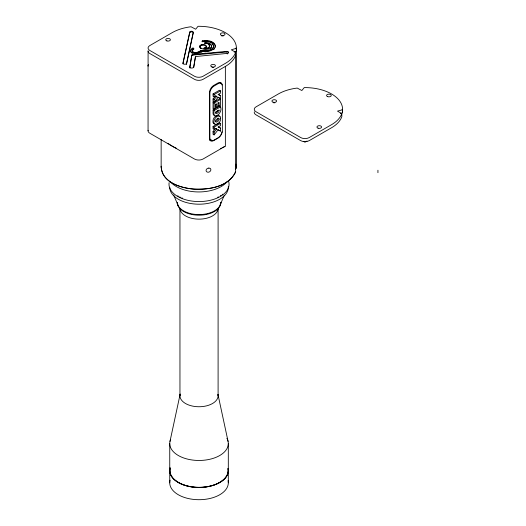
<?xml version="1.0" encoding="UTF-8"?>
<svg xmlns="http://www.w3.org/2000/svg" width="526" height="526" viewBox="0 0 526 526"><rect width="100%" height="100%" fill="white"/><g stroke="black" fill="none" stroke-linecap="round" stroke-linejoin="round"><path stroke-width="0.79" d="M148.089 51.41L148.089 66.118A6.01 3.465 0 0 1 148.556 64.415M235.641 52.304L235.628 52.357A37.616 21.717 0 0 1 225.864 63.081L203.016 76.277A6.01 3.465 0 0 1 194.521 76.277L149.825 50.47A6.01 3.465 0 0 1 149.825 45.565L172.508 32.467A37.616 21.717 0 0 1 191.023 26.76L195.665 29.226L198.052 26.3A37.616 21.717 0 0 1 236.384 48.293L231.315 49.812L235.641 52.304L235.641 171.851C228.652 186.691 209.519 189.741 194.751 189.156C181.444 188.275 161.817 182.713 161.186 166.611M342.571 109.737L342.577 109.592A37.616 21.717 0 0 0 304.252 87.605L301.852 90.531L297.216 88.066A37.616 21.717 0 0 0 278.701 93.766L256.017 106.863A6.01 3.465 0 0 0 256.017 111.768L300.714 137.575A6.01 3.465 0 0 0 309.209 137.575L332.057 124.379A37.616 21.717 0 0 0 341.821 113.655L337.501 111.117L342.571 109.737L342.571 112.801L340.401 113.392M342.571 112.801L342.577 112.656A37.616 21.717 0 0 0 342.189 109.257M161.219 166.203C161.272 182.279 180.859 188.13 194.055 189.11C209.013 189.86 228.527 186.901 235.641 171.857L235.155 172.166M190.017 68.104A1.933 1.118 0 0 1 189.794 67.427L191.773 55.177A1.335 0.769 0 0 1 192.812 54.454L226.272 51.423A1.775 1.026 0 0 1 228.58 52.1A1.775 1.026 0 0 1 227.258 53.389L196.139 56.506A0.75 0.434 0 0 0 195.363 56.953L193.627 67.703L195.363 57.571A0.75 0.434 0 0 1 195.409 57.406M189.794 67.427L191.773 55.177M217.968 110.361L217.389 111.716L215.568 112.939M200.011 47.504A5.904 3.406 0 0 1 199.847 47.084L200.018 45.663A2.768 1.598 0 0 1 201.57 44.697A4.011 2.314 0 0 1 202.898 44.513A3.117 1.795 0 0 1 206.251 45.966A3.117 1.795 0 0 1 204.062 48.03L204.062 48.642A3.117 1.795 0 0 0 204.43 48.57M199.847 47.084L200.018 45.663M186.566 63.324L193.22 32.441A1.775 1.026 0 0 0 191.832 31.258A1.775 1.026 0 0 0 189.741 32.02L182.969 62.995A1.821 1.052 0 0 0 184.481 64.238A1.821 1.052 0 0 0 186.566 63.324L186.566 63.935L193.22 33.053A1.775 1.026 0 0 0 191.832 31.869A1.775 1.026 0 0 0 189.741 32.632L182.969 63.613A1.821 1.052 0 0 0 182.943 63.883M169.977 441.439L180.109 394.355M235.628 55.421L235.641 55.375A37.616 21.717 0 0 1 225.864 66.144L203.016 79.341A6.01 3.465 0 0 1 194.521 79.341L149.825 53.534A6.01 3.465 0 0 1 148.108 50.647M220.118 205.133L224.286 195.205M214.121 102.353L214.121 99.552L216.745 96.488L215.68 95.929L213.063 98.934L213.063 101.735L214.121 102.353L218.093 97.257M214.121 134.886L214.121 132.092L216.745 129.028L215.68 128.41L213.063 131.474L213.063 134.275L214.121 134.886L218.093 129.791L220.493 131.092L220.493 128.068L218.231 126.957M235.464 169.155L236.378 167.978L235.924 164.165M193.542 48.839L192.924 49.529A3.373 1.946 0 0 0 193.575 52.12A3.373 1.946 0 0 0 198.105 51.989L200.886 50.634A4.668 2.696 0 0 1 203.2 50.378L203.726 50.384A7.857 4.537 0 0 0 213.556 45.815A7.857 4.537 0 0 0 203.135 41.705L203.016 41.718A0.828 0.48 0 0 1 202.135 41.376A0.828 0.48 0 0 1 202.556 40.818L204.673 40.522A9.461 5.464 0 0 1 213.944 43.145A9.461 5.464 0 0 1 213.536 49.102L212.083 50.036A8.725 5.036 0 0 1 205.041 51.469L204.989 51.463A5.109 2.946 0 0 0 200.044 52.39L198.282 53.126A5.043 2.913 0 0 1 192.266 52.738A5.043 2.913 0 0 1 191.221 49.293L192.345 48.234A0.802 0.467 0 0 1 193.542 48.142A0.802 0.467 0 0 1 193.542 48.839L193.542 49.457M191.089 52.39A5.043 2.913 0 0 1 191.221 49.911L192.345 48.846A0.802 0.467 0 0 1 193.305 48.675L193.325 48.681A0.802 0.467 0 0 1 193.805 49.181M216.745 96.488L215.68 95.877L214.121 96.823L213.063 96.212L213.063 93.937L219.434 90.262L220.493 90.873L220.493 93.148L218.086 94.535L220.493 95.528L220.493 98.553L217.632 96.968M213.063 93.937L214.121 94.549L220.493 90.873M215.759 103.911L215.759 106.745L216.824 107.357L216.824 103.819L215.568 104.542L215.568 108.468L214.121 109.303L213.063 108.685L213.063 102.485L219.434 98.809L220.493 99.421L220.493 105.509L219.132 106.298L218.073 105.687M213.063 102.485L214.121 103.096L220.493 99.421M218.119 103.07L219.132 102.485L219.132 106.298M216.824 107.357L218.119 106.607L218.073 102.636M214.687 115.503C212.044 115.398 213.438 111.433 213.063 109.941L219.434 106.265L220.493 106.877C223.432 112.722 212.116 122.078 214.121 110.552L220.493 106.877M216.745 129.028L215.68 128.462L214.121 129.363L213.063 128.752L213.063 126.477L219.434 122.801L220.493 123.413L220.493 125.688L218.086 127.075L220.493 128.068M213.063 126.477L214.121 127.088L220.493 123.413M224.99 146.353L203.016 159.036A6.01 3.465 0 0 1 194.521 159.036L149.825 133.229A6.01 3.465 0 0 1 148.108 130.343M307 141.04L304.962 142.217L303.581 141.422M192.812 50.246A3.373 1.946 0 0 0 193.66 52.771A3.373 1.946 0 0 0 198.105 52.6L200.886 51.246A4.668 2.696 0 0 1 203.2 50.989L203.726 51.002A7.857 4.537 0 0 0 212.037 49.293A7.857 4.537 0 0 0 212.373 44.204M215.417 121.513L217.396 120.23A1.644 0.947 -60 0 0 217.948 119.238L217.948 117.975M234.208 52.087L236.384 51.357A37.616 21.717 0 0 0 235.99 47.958M202.109 41.81A0.828 0.48 0 0 1 202.556 41.429L204.673 41.133A9.461 5.464 0 0 1 215.167 47.399M191.773 55.795A1.335 0.769 0 0 1 192.812 55.066L226.272 52.035A1.775 1.026 0 0 1 228.626 52.837M214.845 123.965C212.077 124.011 212.82 119.935 213.74 118.317A4.169 2.406 -60 0 1 214.779 116.917C215.844 115.799 218.382 114.175 219.322 116.207M204.752 43.382A0.743 0.427 0 0 1 205.16 43.171L205.16 42.56L205.896 42.547A5.904 3.406 0 0 1 211.583 45.867A5.904 3.406 0 0 1 206.212 49.352A5.904 3.406 0 0 1 199.847 46.472M205.16 43.171L205.896 43.165A5.904 3.406 0 0 1 211.347 47.537M218.231 94.417L220.493 95.528M217.632 129.501L220.493 131.092M219.434 97.941L220.493 98.553M213.063 98.934L214.121 99.552M213.063 109.941L214.121 110.552M213.063 131.474L214.121 132.092M173.652 194.929L177.939 205.133M235.99 164.434L236.371 167.985L236.371 48.431M217.948 394.355L228.08 441.439M377.938 170.24L377.938 172.692M341.834 113.616L341.834 116.68A37.616 21.717 0 0 1 332.057 127.45L309.209 140.639A6.01 3.465 0 0 1 300.714 140.639L256.017 114.832A6.01 3.465 0 0 1 254.334 111.841M228.31 443.556L228.31 470.474M228.31 470.592L228.31 482.796M227.258 53.389L227.258 54M226.272 51.423L226.272 52.035M225.365 66.434L225.365 146.136L224.168 146.8A37.616 21.717 0 0 1 222.38 147.688M218.099 208.96L218.099 395.736M214.121 94.549L214.121 96.823M214.121 103.096L214.121 109.303M214.121 127.088L214.121 129.363M205.041 51.469L205.041 52.081M203.726 50.384L203.726 51.002M203.536 50.378L203.536 50.989M203.2 50.378L203.2 50.989M202.898 44.513L202.898 45.131A3.117 1.795 0 0 1 206.054 47.629M202.556 40.818L202.556 41.429M201.57 44.697L201.57 45.308A2.768 1.598 0 0 0 200.018 46.281M200.886 50.634L200.886 51.246M199.926 52.475L199.926 53.087M198.105 51.989L198.105 52.6M195.363 56.953L195.363 57.571M192.976 54.441L192.976 55.052M192.812 54.454L192.812 55.066M192.345 48.234L192.345 48.846M191.221 49.293L191.221 49.911M190.156 31.573L190.156 32.185M179.958 208.96L179.958 395.736M169.747 443.556L169.747 470.474M169.747 470.592L169.747 482.796M161.153 139.495L161.153 167.288M148.062 65.796L148.062 130.783M228.08 468.475A29.285 16.904 0 0 1 198.565 487.497A29.285 16.904 0 0 1 170.102 467.949M228.08 480.672A29.285 16.904 0 0 1 198.565 499.7A29.285 16.904 0 0 1 170.102 480.146M228.028 468.949A29.134 16.819 0 0 1 228.028 472.118M227.929 472.637A29.134 16.819 0 0 1 226.436 476.227M226.114 476.727A29.134 16.819 0 0 1 224.983 478.167M224.102 479.094A29.134 16.819 0 0 1 174.934 479.988M173.948 479.094A29.134 16.819 0 0 1 173.067 478.167M172.666 477.693A29.134 16.819 0 0 1 171.943 476.727M171.614 476.227A29.134 16.819 0 0 1 170.812 474.715M170.595 474.202A29.134 16.819 0 0 1 170.253 473.163M170.122 472.637A29.134 16.819 0 0 1 170.122 468.423M228.08 468.35A29.285 16.904 0 0 1 198.565 487.378A29.285 16.904 0 0 1 170.102 467.824M227.39 439.355A29.285 16.904 0 0 1 199.025 460.467A29.285 16.904 0 0 1 170.667 439.355M226.877 438.336A29.285 16.904 0 0 1 227.147 438.842M220.788 202.405A21.776 12.571 0 0 1 220.631 203.588M220.532 203.976A21.776 12.571 0 0 1 198 214.569A21.776 12.571 0 0 1 177.295 202.799M218.014 394.704A19.074 11.013 0 0 1 198.427 406.743A19.074 11.013 0 0 1 180.188 394.013M218.086 208.487A19.074 11.013 0 0 1 218.014 209.177M217.948 209.519A19.074 11.013 0 0 1 198.131 219.138A19.074 11.013 0 0 1 179.964 208.487M228.297 186.763A29.285 16.904 0 0 1 199.485 204.2A29.285 16.904 0 0 1 169.747 187.295M222.715 194.166A29.285 16.904 0 0 1 222.163 194.594M220.992 195.409A29.285 16.904 0 0 1 220.374 195.803M218.395 196.915A29.285 16.904 0 0 1 217.692 197.257M182.568 198.217A29.285 16.904 0 0 1 181.812 197.907M180.359 197.257A29.285 16.904 0 0 1 179.662 196.915M178.321 196.185A29.285 16.904 0 0 1 177.683 195.803M220.788 202.227A21.776 12.571 0 0 1 199.367 215.193A21.776 12.571 0 0 1 177.255 202.622M228.527 180.983A30.035 17.338 0 0 1 200.439 201.55A30.035 17.338 0 0 1 169.129 182.601M212.228 67.552A2.328 1.341 0 0 1 213.799 67.525M221.788 36.024A2.328 1.341 0 0 1 223.287 35.959M193.627 67.091A1.933 1.118 0 0 1 191.464 68.058A1.933 1.118 0 0 1 189.794 66.809M204.062 48.03A4.155 2.4 0 0 0 209.644 46.183A4.155 2.4 0 0 0 205.396 43.395A0.743 0.427 0 0 1 205.16 42.56M186.454 64.192A1.821 1.052 0 0 1 186.23 64.422M201.57 45.308A4.011 2.314 0 0 1 202.898 45.131M211.228 47.734A5.904 3.406 0 0 1 210.933 48.129M210.748 48.32A5.904 3.406 0 0 1 210.334 48.668M201.004 48.642A5.904 3.406 0 0 1 200.59 48.287M200.413 48.103A5.904 3.406 0 0 1 200.123 47.708M209.664 46.091A4.155 2.4 0 0 1 204.062 48.642M208.664 44.822A4.155 2.4 0 0 1 209.328 45.414M192.378 53.415A5.043 2.913 0 0 1 192.148 53.29M191.543 52.87A5.043 2.913 0 0 1 191.221 52.554M201.557 52.324A5.109 2.946 0 0 1 201.846 52.245M214.582 48.609A9.461 5.464 0 0 1 213.536 49.714M273.619 102.826A2.328 1.341 0 0 1 274.92 102.826M211.169 139.699A5.885 3.399 -60 0 1 209.9 139.653M220.131 82.917A5.885 3.399 -60 0 1 220.433 83.404M222.103 131.77A6.01 3.465 -60 0 1 217.928 138.167L213.681 140.62A6.01 3.465 -60 0 1 209.433 138.167L209.433 92.8A6.01 3.465 -60 0 1 213.681 85.442L217.928 82.99A6.01 3.465 -60 0 1 222.156 84.988M221.446 148.108A37.616 21.717 0 0 1 220.493 148.51M176.276 148.187A37.616 21.717 0 0 1 172.673 146.425L171.022 145.446A37.616 21.717 0 0 1 168.057 143.322M208.802 168.142A2.446 1.913 -27 0 1 209.94 168.34L209.959 168.307A2.479 1.92 -29.6 0 1 209.959 171.502L209.94 171.522A2.446 1.913 -27 0 1 208.802 172.107A2.479 1.959 -24.2 0 1 207.691 172.173L207.619 172.16A2.479 1.972 -21.4 0 1 206.508 171.561A2.472 1.986 -18.6 0 1 206.508 169.287A2.479 1.972 -21.4 0 1 207.619 168.399L207.691 168.366A2.479 1.959 -24.2 0 1 208.802 168.096M210.768 140.001A6.01 3.465 -60 0 1 209.664 140.113M226.93 181.983A31.613 18.252 0 0 1 199.262 191.944A31.613 18.252 0 0 1 171.068 182.489M219.053 110.552C219.552 112.544 214.943 115.365 215.568 111.992L219.053 109.98L219.053 110.552M220.604 118.291C221.262 124.754 210.663 127.555 214.799 118.935A4.169 2.406 -60 0 1 215.838 117.528C217.146 115.602 221.051 114.99 220.604 118.291M219.112 119.146L219.007 119.849A1.644 0.947 -60 0 1 218.461 120.842C217.698 122.111 214.772 122.933 215.594 120.559A1.624 0.94 -60 0 1 216.153 119.566L218.448 118.245A1.65 0.953 -60 0 1 219.007 118.587L219.112 119.146M218.211 83.634L214.043 86.034A5.885 3.399 -60 0 0 209.881 93.247L209.881 137.707A5.885 3.399 -60 0 0 214.043 140.107L218.211 137.707A5.885 3.399 -60 0 0 222.373 130.494L222.373 86.034A5.885 3.399 -60 0 0 218.211 83.634M211.919 66.901A2.328 1.341 0 0 0 215.41 65.737A2.328 1.341 0 0 0 211.919 64.573A2.328 1.341 0 0 0 211.919 66.901M166.913 40.916A2.328 1.341 0 0 0 170.404 39.752A2.328 1.341 0 0 0 166.913 38.589A2.328 1.341 0 0 0 166.913 40.916M221.545 35.354A2.328 1.341 0 0 0 225.036 34.19A2.328 1.341 0 0 0 221.545 33.026A2.328 1.341 0 0 0 221.545 35.354M327.744 96.659A2.328 1.341 0 0 0 331.235 95.495A2.328 1.341 0 0 0 327.744 94.332A2.328 1.341 0 0 0 327.744 96.659M273.106 102.215A2.328 1.341 0 0 0 276.597 101.051A2.328 1.341 0 0 0 273.106 99.887A2.328 1.341 0 0 0 273.106 102.215M318.112 128.199A2.328 1.341 0 0 0 321.603 127.036A2.328 1.341 0 0 0 318.112 125.872A2.328 1.341 0 0 0 318.112 128.199"/></g></svg>
